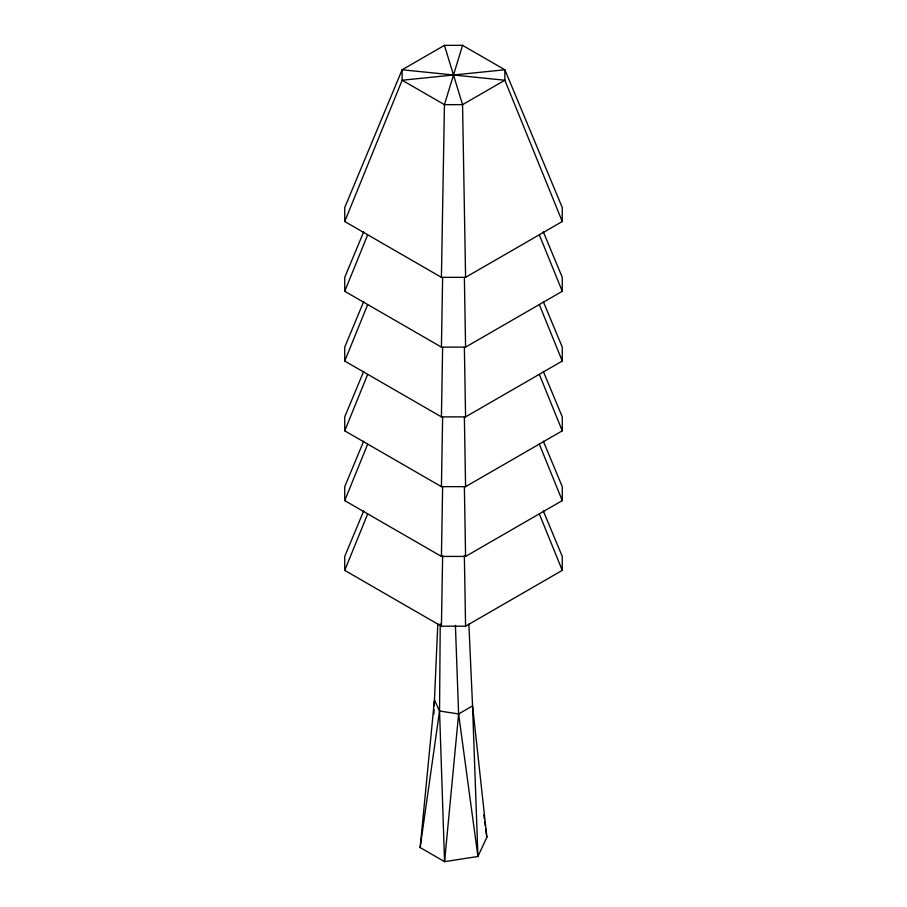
<?xml version="1.0" encoding="UTF-8"?>
<svg xmlns="http://www.w3.org/2000/svg" width="907" height="907" viewBox="0 0 907 907"><rect width="100%" height="100%" fill="white"/><g stroke="black" fill="none" stroke-linecap="round" stroke-linejoin="round"><path stroke-width="1.36" d="M468.862 624.095L472.558 705.895L486.855 837.229L477.921 856.491L444.566 861.65L439.544 711.009L440.235 623.88M441.414 277.338L444.441 104.656L462.559 45.35L504.859 69.771L562.261 207.567L562.261 221.523L465.586 277.338L441.414 277.338L344.739 221.523L344.739 207.567L402.141 69.771L444.441 45.35L462.559 45.35M543.304 231.841L562.261 277.338L562.261 291.294L465.586 347.109L441.414 347.109L442.627 277.757M543.304 301.612L562.261 347.109L562.261 361.065L465.586 416.88L441.414 416.88L442.627 347.528M543.304 371.382L562.261 416.88L562.261 430.836L465.586 486.651L441.414 486.651L442.627 417.299M543.304 441.153L562.261 486.651L562.261 500.607L465.586 556.422L441.414 556.422L442.627 487.07M543.304 510.924L562.261 556.422L562.261 570.378L465.586 626.193L441.414 626.193L442.65 555.424M433.852 714.092L434.022 709.864M434.204 705.635L437.809 623.925M455.416 625.377L458.613 713.956L444.566 861.65L420.145 847.546L434.442 700L439.544 711.009L420.145 847.546M344.739 221.523L402.141 80.235L402.141 69.771L504.859 80.235L562.261 221.523M441.414 347.109L344.739 291.294L367.596 235.038M441.414 416.88L344.739 361.065L367.596 304.809M441.414 486.651L344.739 430.836L367.596 374.58M441.414 556.422L344.739 500.607L367.596 444.351M441.414 626.193L344.739 570.378L367.596 514.133M363.696 231.841L344.739 277.338L344.739 291.294M363.696 301.612L344.739 347.109L344.739 361.065M363.696 371.382L344.739 416.88L344.739 430.836M363.696 441.153L344.739 486.651L344.739 500.607M363.696 510.924L344.739 556.422L344.739 570.378M458.613 713.956L472.558 705.895L477.921 856.491L458.613 713.956L439.544 711.009M539.404 235.038L562.261 291.294M539.404 304.809L562.261 361.065M539.404 374.58L562.261 430.836M539.404 444.351L562.261 500.607M539.404 514.133L562.261 570.378M444.441 45.35L462.559 104.656L465.586 277.338M483.816 814.905L484.383 819.089M484.769 821.878L485.336 826.062M485.721 828.862L486.855 837.229M464.373 277.757L465.586 347.109M464.373 347.528L465.586 416.88M464.373 417.299L465.586 486.651M464.373 487.07L465.586 556.422M464.35 555.424L465.586 626.193M504.859 80.235L462.559 104.656L444.441 104.656L402.141 80.235L504.859 69.771L504.859 80.235"/></g></svg>
